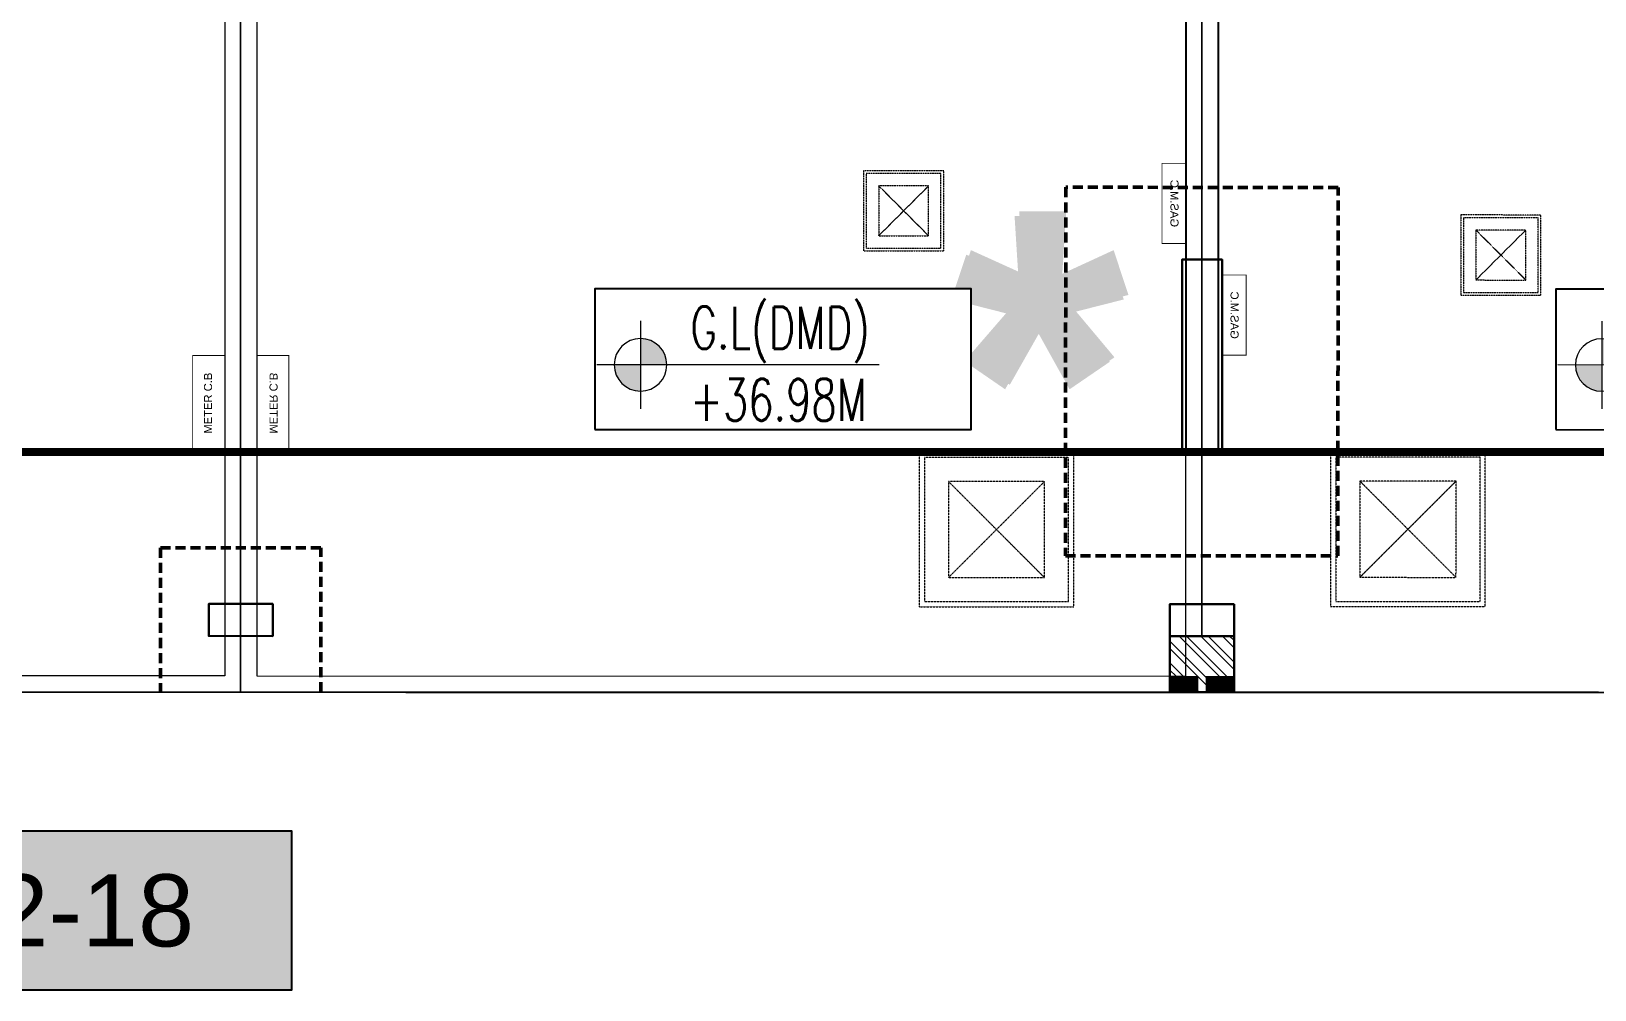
# Model space of a CAD drawing. Header units: centimetres. Extents: x -6122352 to 6876996, y -1694241 to 2592194.
# Drawn here: x 72574 to 82334, y -68018 to -62037 of the extents above; entities that cross this region are included whole.
import ezdxf
from ezdxf.enums import TextEntityAlignment as Align
from ezdxf.xclip import XClip

# ---------------------------------------------------------------- set-up
doc = ezdxf.new("R2010")
doc.units = ezdxf.units.CM
doc.header["$MEASUREMENT"] = 0
doc.header["$XCLIPFRAME"] = 2
for name, pattern in [('23585-XR-AR-END-SETTING OUT PLAN$0$HIDDEN', [0.375, 0.25, -0.125]), ('DASHED2', [0.375, 0.25, -0.125]), ('XR-AR-END-SETTING OUT PLAN$0$23261-XR-AR-SI-GF$0$HIDDEN', [0.375, 0.25, -0.125])]:
    doc.linetypes.add(name, pattern=pattern)
doc.layers.add('08-Compound Wall-4', color=7, linetype='Continuous', lineweight=25, true_color=0xff4405)
doc.layers.add('23585-XR-AR-DAMAC PLOT LIMITS$0$1-End units', color=7, linetype='Continuous', lineweight=5, true_color=0xf8991e)
for name, color, linetype in [('23585-XR-AR-BOUNDARY WALLS AND SETBACKS$0$setback', 7, 'XR-AR-END-SETTING OUT PLAN$0$23261-XR-AR-SI-GF$0$HIDDEN'), ('23585-XR-AR-END-ANNO-GF$0$XR-END-GROUND FLOOR PLAN$0$XR-MIDDLE-GROUND FLOOR PLAN$0$-LPG-CABINET', 6, 'Continuous'), ('23585-XR-AR-MID-ANNO-GF$0$945-4P-1-101-GROUND FLOOR PLAN$0$XR-MIDDLE-GROUND FLOOR PLAN$0$XR-MIDDLE-GROUND FLOOR PLAN$0$-LPG-CABINET', 6, 'Continuous'), ('@MI-MEP', 7, 'Continuous'), ('@MI-REF LAYER', 7, 'Continuous'), ('B_TH_4', 7, 'Continuous'), ('PANEL-TAGS', 7, 'Continuous'), ('XR-AR-MID-SETTING OUT FOR MASTER$0$23585-XR-AR-MID-GROUND FLOOR$0$GS-HATCH-FLOOR TILE', 251, 'Continuous'), ('XREF1$0$S-LEVELS', 2, 'Continuous'), ('XREF1$0$TYPICAL NEW PROFILE', 3, 'Continuous')]:
    doc.layers.add(name, color=color, linetype=linetype)
for name, color, linetype, lineweight in [('23585-XR-AR-DAMAC PLOT LIMITS$0$1-Mid units', 41, 'Continuous', 5), ('23585-XR-AR-END-ANNO-GF$0$XR-END-GROUND FLOOR PLAN$0$XR-MIDDLE-GROUND FLOOR PLAN$0$S-ANNO-TXT', 3, 'Continuous', 25), ('23585-XR-AR-END-SETTING OUT PLAN$0$A-FLOR-UNDR', 8, '23585-XR-AR-END-SETTING OUT PLAN$0$HIDDEN', 5), ('23585-XR-AR-MID-ANNO-GF$0$945-4P-1-101-GROUND FLOOR PLAN$0$XR-MIDDLE-GROUND FLOOR PLAN$0$XR-MIDDLE-GROUND FLOOR PLAN$0$-DR-RW', 6, 'Continuous', 5), ('23585-XR-AR-MID-ANNO-GF$0$945-4P-1-101-GROUND FLOOR PLAN$0$XR-MIDDLE-GROUND FLOOR PLAN$0$XR-MIDDLE-GROUND FLOOR PLAN$0$S-ANNO-TXT', 3, 'Continuous', 25), ('@ Foundations', 4, 'DASHED2', 50), ('A-ANNO-TEXT', 3, 'Continuous', 25), ('A-FLOR-XREF', 7, 'Continuous', 9), ('A-WALL', 7, 'Continuous', 30), ('A-WALL-PATT', 8, 'Continuous', 5), ('XR-AR-END-SETTING OUT PLAN$0$23585-XR-AR-END-GROUND FLOOR$0$S-COLS', 51, 'Continuous', 40), ('XR-AR-END-SETTING OUT PLAN$0$23585-XR-AR-END-GROUND FLOOR$0$S-COLS-PATT', 8, 'Continuous', 5), ('XR-AR-MID-SETTING OUT FOR MASTER$0$23585-XR-AR-MID-GROUND FLOOR$0$A-FLOR-PATT', 8, 'Continuous', 5), ('XR-AR-MID-SETTING OUT FOR MASTER$0$23585-XR-AR-MID-GROUND FLOOR$0$S-COLS', 51, 'Continuous', 40), ('XR-END-GROUND FLOOR PLAN$0$XR-END-GROUND FLOOR PLAN$0$A-FLOR-PATT_EXT', 8, 'Continuous', 5), ('XR-END-GROUND FLOOR PLAN$0$XR-MIDDLE TYPE 2-GROUND FLOOR PLAN$0$XR-MIDDLE-GROUND FLOOR PLAN$0$-DR-RW', 6, 'Continuous', 5), ('XR-END-GROUND FLOOR PLAN$0$XR-MIDDLE TYPE 2-GROUND FLOOR PLAN$0$XR-MIDDLE-GROUND FLOOR PLAN$0$S-ANNO-TXT', 3, 'Continuous', 25), ('XREF1$0$36-TAGLVL', 23, 'Continuous', 9)]:
    doc.layers.add(name, color=color, linetype=linetype, lineweight=lineweight)
doc.styles.add('23585-XR-AR-END-ANNO-GF$0$SDC-TEXT', font='arial.ttf')
doc.styles.add('23585-XR-AR-MALDIVE-1$0$Arial', font='arialbd.ttf')
doc.styles.add('23585-XR-AR-MID-ANNO-GF$0$SDC-TEXT', font='arial.ttf')
doc.styles.add('Arial', font='arialbd.ttf')
doc.styles.add('PANELTAG_STYLE', font='arial.ttf')
doc.styles.add('XR-END-GROUND FLOOR PLAN$0$XR-MIDDLE TYPE 2-GROUND FLOOR PLAN$0$XR-MIDDLE-GROUND FLOOR PLAN$0$Arial_1', font='arial.ttf', dxfattribs={"height": 0.002951})
doc.styles.add('XREF1$0$DLT_TEXT', font='romans.shx', dxfattribs={"width": 0.7})

# ---------------------------------------------------------------- blocks, each defined once
blk = doc.blocks.new('23585-XR-AR-BOUNDARY WALLS AND SETBACKS')
at = {"layer": '23585-XR-AR-BOUNDARY WALLS AND SETBACKS$0$setback', "ltscale": 40, "const_width": 0.05}
blk.add_lwpolyline([(496497.4942, 2768916.6152), (496483.1169, 2768929.7889), (496478.9622, 2768925.2546), (496474.9088, 2768920.8308), (496470.8554, 2768916.407), (496466.802, 2768911.9832), (496462.7486, 2768907.5596), (496458.5938, 2768903.0252), (496472.9711, 2768889.8515), (496477.1258, 2768894.3859), (496481.1792, 2768898.8096), (496485.2326, 2768903.2333), (496489.2862, 2768907.6571), (496493.3396, 2768912.0808), (496497.4942, 2768916.6152)], dxfattribs=at)
blk = doc.blocks.new('A$C9d9485f6')
at = {"layer": 'A-ANNO-TEXT', "rotation": 312.4881850805905}
blk.add_blockref('23585-XR-AR-BOUNDARY WALLS AND SETBACKS', (-2377088.5348, -1504219.2521), dxfattribs=at)
blk = doc.blocks.new('23585-XR-AR-DAMAC PLOT LIMITS')
at = {"layer": '23585-XR-AR-DAMAC PLOT LIMITS$0$1-End units', "color": 251, "true_color": 0x636466}
blk.add_lwpolyline([(496476.7503, 2768927.2813), (496482.9317, 2768934.0275), (496500.6269, 2768917.8137), (496494.4455, 2768911.0675)], close=True, dxfattribs=at)
at = {"layer": '23585-XR-AR-DAMAC PLOT LIMITS$0$1-Mid units', "color": 251, "true_color": 0x636466}
for points in [[(496472.6969, 2768922.8575), (496476.7503, 2768927.2813), (496494.4455, 2768911.0675), (496490.3921, 2768906.6437)], [(496468.6435, 2768918.4337), (496472.6969, 2768922.8575), (496490.3921, 2768906.6437), (496486.3385, 2768902.2199)]]:
    blk.add_lwpolyline(points, close=True, dxfattribs=at)
blk = doc.blocks.new('A$Cf093b529')
at = {"layer": 'A-ANNO-TEXT'}
blk.add_blockref('23585-XR-AR-DAMAC PLOT LIMITS', (-495391.9901, -2768603.4419), dxfattribs=at)
blk = doc.blocks.new('XR-AR-END-SETTING OUT PLAN$0$23585-XR-AR-END-GROUND FLOOR$0$A$C75a8815d')
at = {"layer": 'XR-AR-END-SETTING OUT PLAN$0$23585-XR-AR-END-GROUND FLOOR$0$S-COLS', "color": 252, "lineweight": 30}
for points in [[(6025, -4000), (6025, -2800), (6275, -2800), (6275, -4000)], [(5949.9, -4950), (6349.9, -4950), (6349.9, -5150), (5949.9, -5150)]]:
    blk.add_lwpolyline(points, close=True, dxfattribs=at)
blk = doc.blocks.new('23585-XR-AR-END-SETTING OUT PLAN$0$MH-800')
at = {"ltscale": 5}
for p, q in [((-294.3, -650.7), (305.7, -50.7)), ((-294.3, -50.7), (305.7, -650.7))]:
    blk.add_line(p, q, dxfattribs=at)
for points in [[(-476.9, 131.9), (-476.9, -833.4), (488.3, -833.4), (488.3, 131.9)], [(-444.3, 99.3), (-444.3, -800.7), (455.7, -800.7), (455.7, 99.3)], [(-294.3, -50.7), (-294.3, -650.7), (305.7, -650.7), (305.7, -50.7)]]:
    blk.add_lwpolyline(points, close=True, dxfattribs=at)
blk = doc.blocks.new('A$Cb2291f53')
blk.add_wipeout([(-200, 0.5), (200, 0.5), (200, 350.2), (-200, 350.2)])
at = {"layer": 'A-WALL-PATT'}
h = blk.add_hatch(dxfattribs=at)
h.set_pattern_fill('ANSI32', color=252, scale=10)
h.set_pattern_definition([(45, (-9150, -4e-08), (-67.3519, 67.3519), []), (45, (-9105.1, -4e-08), (-67.3519, 67.3519), [])])
h.paths.add_polyline_path([(-200, 350.2), (-200, 100), (-25.1, 100), (-25.1, 0), (25, 0.5), (25, 100.5), (200, 100.5), (200, 350.2)])
at = {"layer": 'A-WALL'}
blk.add_lwpolyline([(-200, 0.5), (200, 0.5), (200, 350.2), (-200, 350.2)], close=True, dxfattribs=at)
at = {"layer": 'XR-END-GROUND FLOOR PLAN$0$XR-END-GROUND FLOOR PLAN$0$A-FLOR-PATT_EXT'}
blk.add_line((100, 0), (-100, 0), dxfattribs=at)
at = {"layer": 'XR-END-GROUND FLOOR PLAN$0$XR-MIDDLE TYPE 2-GROUND FLOOR PLAN$0$XR-MIDDLE-GROUND FLOOR PLAN$0$-DR-RW', "ltscale": 100, "const_width": 5}
for points in [[(-200, 0), (-200, 100), (-25.1, 100), (-25.1, 0)], [(25, 0), (25, 100), (199.9, 100), (199.9, 0)]]:
    blk.add_lwpolyline(points, close=True, dxfattribs=at)
at = {"layer": 'XR-END-GROUND FLOOR PLAN$0$XR-MIDDLE TYPE 2-GROUND FLOOR PLAN$0$XR-MIDDLE-GROUND FLOOR PLAN$0$S-ANNO-TXT', "style": 'XR-END-GROUND FLOOR PLAN$0$XR-MIDDLE TYPE 2-GROUND FLOOR PLAN$0$XR-MIDDLE-GROUND FLOOR PLAN$0$Arial_1', "width": 0.8}
for p in [(-112.1, 52), (112.9, 52)]:
    blk.add_text('W.M', height=75, dxfattribs=at).set_placement(p, align=Align.MIDDLE)
blk = doc.blocks.new('XR-AR-END-SETTING OUT PLAN')
at = {"layer": '08-Compound Wall-4', "ltscale": 100}
blk.add_lwpolyline([(9050.1, 5500), (9050.1, 1500), (9250.1, 1500), (9250.1, 5500)], dxfattribs=at)
at = {"layer": '23585-XR-AR-END-ANNO-GF$0$XR-END-GROUND FLOOR PLAN$0$XR-MIDDLE-GROUND FLOOR PLAN$0$-LPG-CABINET', "ltscale": 100, "const_width": 5}
blk.add_lwpolyline([(9025, 2603.3), (9025, 2103.3), (8875, 2103.3), (8875, 2603.3)], close=True, dxfattribs=at)
at = {"layer": '23585-XR-AR-END-SETTING OUT PLAN$0$A-FLOR-UNDR', "color": 8, "ltscale": 100, "xscale": -0.5182770836547854, "yscale": 0.5182770836547854, "zscale": 0.5182770836547854, "rotation": 270.0000009865863}
blk.add_blockref('23585-XR-AR-END-SETTING OUT PLAN$0$MH-800', (7466.7, 2725.3, 0), dxfattribs=at)
at = {"layer": '23585-XR-AR-END-SETTING OUT PLAN$0$A-FLOR-UNDR', "color": 8, "ltscale": 100, "xscale": -1, "rotation": 270.0000009865863}
blk.add_blockref('23585-XR-AR-END-SETTING OUT PLAN$0$MH-800', (8215.4, 1011.7), dxfattribs=at)
at = {"layer": 'XR-AR-END-SETTING OUT PLAN$0$23585-XR-AR-END-GROUND FLOOR$0$S-COLS-PATT', "color": 8}
blk.add_blockref('XR-AR-END-SETTING OUT PLAN$0$23585-XR-AR-END-GROUND FLOOR$0$A$C75a8815d', (3000.1, 5500), dxfattribs=at)
at = {"layer": '23585-XR-AR-END-ANNO-GF$0$XR-END-GROUND FLOOR PLAN$0$XR-MIDDLE-GROUND FLOOR PLAN$0$S-ANNO-TXT', "style": '23585-XR-AR-END-ANNO-GF$0$SDC-TEXT'}
blk.add_text('GAS.M.C', height=50, rotation=90, dxfattribs=at).set_placement((8947.1, 2352.9), align=Align.MIDDLE)
at = {"layer": 'A-FLOR-XREF'}
blk.add_blockref('A$Cb2291f53', (9150.2, 0), dxfattribs=at)
blk = doc.blocks.new('END UNIT')
at = {"xscale": 0.001, "yscale": 0.001, "zscale": 0.001}
blk.add_blockref('XR-AR-END-SETTING OUT PLAN', (-9.1502, 0), dxfattribs=at)
blk = doc.blocks.new('XR-AR-MID-SETTING OUT FOR MASTER$0$23585-XR-AR-MID-GROUND FLOOR$0$945-4P-1-101-GROUND FLOOR PLAN$0$XR-MIDDLE-CAR PARK HATCH')
at = {"layer": 'XR-AR-MID-SETTING OUT FOR MASTER$0$23585-XR-AR-MID-GROUND FLOOR$0$A-FLOR-PATT'}
blk.add_lwpolyline([(9250, 100), (9250, 5500), (15050, 5502.7), (15050, 100.5)], close=True, dxfattribs=at)
blk = doc.blocks.new('XR-AR-MID-SETTING OUT FOR MASTER$0$23585-XR-AR-MID-GROUND FLOOR$0$A$C08698786')
at = {"layer": 'XR-AR-MID-SETTING OUT FOR MASTER$0$23585-XR-AR-MID-GROUND FLOOR$0$S-COLS', "color": 252, "lineweight": 30}
for points in [[(-200.1, 550), (199.9, 550), (199.9, 350), (-200.1, 350)], [(5799.9, 550), (6199.9, 550), (6199.9, 350), (5799.9, 350)]]:
    blk.add_lwpolyline(points, close=True, dxfattribs=at)
blk = doc.blocks.new('XR-AR-MID-SETTING OUT FOR MASTER')
at = {"layer": '23585-XR-AR-MID-ANNO-GF$0$945-4P-1-101-GROUND FLOOR PLAN$0$XR-MIDDLE-GROUND FLOOR PLAN$0$XR-MIDDLE-GROUND FLOOR PLAN$0$-DR-RW', "ltscale": 100, "const_width": 5}
blk.add_lwpolyline([(5900.1, 1500.5), (5700.1, 1500.5), (5700.1, 2100.5), (5900.1, 2100.5)], close=True, dxfattribs=at)
at = {"layer": '23585-XR-AR-MID-ANNO-GF$0$945-4P-1-101-GROUND FLOOR PLAN$0$XR-MIDDLE-GROUND FLOOR PLAN$0$XR-MIDDLE-GROUND FLOOR PLAN$0$-LPG-CABINET', "ltscale": 100, "const_width": 5}
blk.add_lwpolyline([(250.1, 3300.5), (250.1, 2800.5), (100.1, 2800.5), (100.1, 3300.5)], close=True, dxfattribs=at)
at = {"layer": '08-Compound Wall-4', "ltscale": 100}
blk.add_blockref('XR-AR-MID-SETTING OUT FOR MASTER$0$23585-XR-AR-MID-GROUND FLOOR$0$945-4P-1-101-GROUND FLOOR PLAN$0$XR-MIDDLE-CAR PARK HATCH', (-9150, 0.2), dxfattribs=at)
at = {"layer": '23585-XR-AR-END-SETTING OUT PLAN$0$A-FLOR-UNDR', "color": 8, "ltscale": 100, "xscale": -0.5182770836547854, "yscale": 0.5182770836547854, "zscale": 0.5182770836547854, "rotation": 270.0000009865863}
blk.add_blockref('23585-XR-AR-END-SETTING OUT PLAN$0$MH-800', (2044.6, 3001.1, 0), dxfattribs=at)
at = {"layer": '23585-XR-AR-END-SETTING OUT PLAN$0$A-FLOR-UNDR', "color": 8, "ltscale": 100, "xscale": -1, "rotation": 270.0000009865863}
blk.add_blockref('23585-XR-AR-END-SETTING OUT PLAN$0$MH-800', (1633.5, 1009.5), dxfattribs=at)
at = {"layer": 'XR-AR-MID-SETTING OUT FOR MASTER$0$23585-XR-AR-MID-GROUND FLOOR$0$GS-HATCH-FLOOR TILE', "color": 8}
blk.add_blockref('XR-AR-MID-SETTING OUT FOR MASTER$0$23585-XR-AR-MID-GROUND FLOOR$0$A$C08698786', (0, 0), dxfattribs=at)
at = {"layer": '23585-XR-AR-MID-ANNO-GF$0$945-4P-1-101-GROUND FLOOR PLAN$0$XR-MIDDLE-GROUND FLOOR PLAN$0$XR-MIDDLE-GROUND FLOOR PLAN$0$S-ANNO-TXT', "color": 3, "style": '23585-XR-AR-MID-ANNO-GF$0$SDC-TEXT'}
for s, p in [('GAS.M.C', (172.1, 3050)), ('METER C.B', (5795.5, 1802.9))]:
    blk.add_text(s, height=50, rotation=90, dxfattribs=at).set_placement(p, align=Align.MIDDLE)
blk = doc.blocks.new('MID UNIT')
at = {"xscale": 0.001, "yscale": 0.001, "zscale": 0.001}
blk.add_blockref('XR-AR-MID-SETTING OUT FOR MASTER', (0, 0), dxfattribs=at)
blk = doc.blocks.new('TH_4')
at = {"xscale": -1}
blk.add_blockref('END UNIT', (495826.3054, 2769130.5141), dxfattribs=at)
blk.add_blockref('MID UNIT', (495826.3054, 2769130.5141), dxfattribs=at)
blk.add_blockref('MID UNIT', (495814.3054, 2769130.5141))
at = {"insert": (495825.3054, 2769133.5141), "char_height": 2, "attachment_point": 2, "style": 'Arial'}
blk.add_mtext('\\pxqc;*', dxfattribs=at)
blk = doc.blocks.new('A$C780da55d')
at = {"insert": (30.622, 2.6219), "char_height": 2, "attachment_point": 2, "style": '23585-XR-AR-MALDIVE-1$0$Arial'}
blk.add_mtext('\\pxqc;*', dxfattribs=at)
at = {"layer": 'B_TH_4', "xscale": 1.000039159572381, "yscale": 1.000039159572381, "zscale": 1.000039159572381}
blk.add_blockref('TH_4', (-495814.0705, -2769239.3021), dxfattribs=at)
blk = doc.blocks.new('23585-XR-AR-MALDIVE-2$0$TH_4')
blk.add_blockref('A$C780da55d', (495794.6554, 2769130.8641))
at = {"layer": '@ Foundations', "linetype": 'DASHED2', "ltscale": 0.25}
blk.add_lwpolyline([(495825.4554, 2769131.3648), (495827.1554, 2769131.3648), (495827.1554, 2769133.6648), (495825.4554, 2769133.6648)], close=True, dxfattribs=at)
at = {"layer": '@ Foundations', "linetype": 'DASHED2', "ltscale": 0.25, "elevation": 0}
blk.add_lwpolyline([(495820.8061, 2769131.4141), (495819.8053, 2769131.4141), (495819.8049, 2769130.5141), (495820.8058, 2769130.5141)], close=True, dxfattribs=at)
blk = doc.blocks.new('A$C911a97e0')
at = {"color": 1, "true_color": 0xeb0000, "const_width": 0.01}
blk.add_lwpolyline([(33.1499, 0.0001), (27.1499, 0), (21.1498, 0.0001), (15.1499, 0.0001), (9.1499, 0.0001), (0, 0), (0, 24), (9.1499, 24.0001), (15.1498, 24), (21.1498, 24.0001), (27.1498, 24.0002), (33.1498, 24.0002), (42.2997, 24.0003), (42.2998, 0.0001)], close=True, dxfattribs=at)
blk = doc.blocks.new('XREF1$0$LVL  ATTR')
at = {"color": 7}
blk.add_wipeout([(-0.3373, 0.3835), (1.8973, 0.3835), (1.8973, -0.4505), (-0.3373, -0.4505)], dxfattribs=at)
at = {"layer": 'XREF1$0$36-TAGLVL', "extrusion": (-4.88814e-07, 1.40652e-17, 1)}
h = blk.add_hatch(color=252, dxfattribs=at)
h.paths.add_polyline_path([(-0.0654, 0.1563, 0.414214), (-0.2216, 0), (-0.0654, 0)])
h.paths.add_polyline_path([(0.0909, 0), (-0.0654, 0), (-0.0654, -0.1562, 0.414214)])
for p, q in [((-0.0654, -0.2604), (-0.0654, 0.2604)), ((1.3511, 0, 0), (-0.3253, 0, 0))]:
    blk.add_line(p, q, dxfattribs=at)
blk.add_circle((-0.0654, 0, 0), 0.1562, dxfattribs=at)
at = {"layer": 'XREF1$0$S-LEVELS', "color": 1}
blk.add_lwpolyline([(-0.3373, 0.3835), (1.8973, 0.3835), (1.8973, -0.4505), (-0.3373, -0.4505)], close=True, dxfattribs=at)
at = {"layer": 'XREF1$0$TYPICAL NEW PROFILE', "color": 3, "style": 'XREF1$0$DLT_TEXT', "width": 0.7}
for tag, p in [('+0.00M', (0.2413, 0.0671, -0.0001)), ('S.S.L', (0.2413, -0.3453, -0.0001))]:
    blk.add_attdef(tag, p, '', height=0.25, dxfattribs=at)
blk = doc.blocks.new('A$C69c43c29')
at = {"color": 1, "true_color": 0xeb0000, "const_width": 0.01}
blk.add_lwpolyline([(33.1499, 1.0608), (27.1499, 1.0607), (21.1498, 1.0608), (15.1499, 1.0608), (9.1499, 1.0608), (0, 1.0607), (0, 25.0607), (9.1499, 25.0608), (15.1498, 25.0607), (21.1498, 25.0608), (27.1498, 25.0608), (33.1498, 25.0609), (42.2997, 25.061), (42.2998, 1.0608)], close=True, dxfattribs=at)
blk = doc.blocks.new('PANELTAG')
at = {"layer": 'PANEL-TAGS', "color": 1}
blk.add_lwpolyline([(-13.5, -3.3), (13.5, -3.3), (13.5, 3.3), (-13.5, 3.3)], close=True, dxfattribs=at)
at = {"layer": 'PANEL-TAGS', "color": 40, "true_color": 0xffd700}
blk.add_solid([(-13.5, -3.3), (13.5, -3.3), (-13.5, 3.3), (13.5, 3.3)], dxfattribs=at)
at = {"layer": 'PANEL-TAGS', "color": 5, "style": 'PANELTAG_STYLE'}
blk.add_attdef('TAGNO', text='', height=3, dxfattribs=at).set_placement((0, 0), align=Align.CENTER)

msp = doc.modelspace()

# ---------------------------------------------------------------- block references
at = {"layer": '@MI-REF LAYER', "xscale": 1000, "yscale": 1000, "zscale": 1000}
msp.add_blockref('A$C9d9485f6', (-23958.95046, 48155.57226), dxfattribs=at)
at = {"layer": '@MI-REF LAYER', "xscale": 1000, "yscale": 1000, "zscale": 1000, "rotation": 312.4882903633292}
msp.add_blockref('A$Cf093b529', (-891608.73293, 539022.72011), dxfattribs=at)
at = {"layer": 'PANEL-TAGS'}
ref = msp.add_blockref('PANELTAG', (72175.91998, -67523.14505), dxfattribs=dict(at, xscale=150, yscale=150, zscale=150))
ref.add_attrib('TAGNO', 'G2-M2-18', dxfattribs={"color": 5, "height": 450, "style": 'PANELTAG_STYLE'}).set_placement((72175.91998, -67523.14505), align=Align.MIDDLE_CENTER)

# ---------------------------------------------------------------- next in the draw order: block references
at = {"layer": '@MI-REF LAYER'}
ref = msp.add_blockref('23585-XR-AR-MALDIVE-2$0$TH_4', (-496254492.29466, -2769105656.02355), dxfattribs=dict(at, xscale=999.9999999999999, yscale=999.9999999999999, zscale=999.9999999999999, rotation=359.9894874538574))
XClip(ref).set_block_clipping_path([(495835.3954337903, 2769154.4538319656), (495826.3055316808, 2769154.4139115983), (495820.3055272659, 2769154.4138409533), (495814.3055224342, 2769154.4137703096), (495808.3055176002, 2769154.4136996646), (495802.3056579737, 2769154.4137641354), (495793.2156907555, 2769154.4535599016), (495793.2157453706, 2769130.5136891315), (495835.3955797276, 2769130.5144554721)])

# ---------------------------------------------------------------- next in the draw order: block references
at = {"layer": '@MI-MEP', "color": 10, "xscale": 999.9999999999997, "yscale": 999.9999999999997, "zscale": 999.9999999999997, "rotation": 359.9903412287869}
msp.add_blockref('A$C911a97e0', (46731.49211, -66156.35294), dxfattribs=at)

# ---------------------------------------------------------------- next in the draw order: block references
at = {"layer": '@MI-REF LAYER', "color": 7}
ref = msp.add_blockref('XREF1$0$LVL  ATTR', (76446.1325, -64118.87788, 0), dxfattribs=dict(at, xscale=-1051.480567989675, yscale=1051.480567989676, zscale=1051.480567989675, rotation=179.9900720309284))
ref.add_attrib('S.S.L', 'G.L(DMD)', (76689.19619, -64018.74836, -0.15112), dxfattribs={"layer": 'XREF1$0$TYPICAL NEW PROFILE', "color": 3, "height": 262.870142, "rotation": 359.990075322, "style": 'XREF1$0$DLT_TEXT', "width": 0.7})
ref.add_attrib('+0.00M', '+36.98M ', (76686.89282, -64468.08296, -0.15112), dxfattribs={"layer": 'XREF1$0$TYPICAL NEW PROFILE', "color": 3, "height": 262.870142, "rotation": 359.990075322, "style": 'XREF1$0$DLT_TEXT', "width": 0.7})
ref = msp.add_blockref('XREF1$0$LVL  ATTR', (82446.13431, -64119.90811, 0), dxfattribs=dict(at, xscale=-1051.480567989675, yscale=1051.480567989676, zscale=1051.480567989675, rotation=179.9900720309284))
ref.add_attrib('S.S.L', 'G.L(DMD)', (82689.198, -64019.77859, -0.15112), dxfattribs={"layer": 'XREF1$0$TYPICAL NEW PROFILE', "color": 3, "height": 262.870142, "rotation": 359.990075322, "style": 'XREF1$0$DLT_TEXT', "width": 0.7})
ref.add_attrib('+0.00M', '+36.97M ', (82686.89464, -64469.11319, -0.15112), dxfattribs={"layer": 'XREF1$0$TYPICAL NEW PROFILE', "color": 3, "height": 262.870142, "rotation": 359.990075322, "style": 'XREF1$0$DLT_TEXT', "width": 0.7})

# ---------------------------------------------------------------- next in the draw order: block references
at = {"layer": '@MI-REF LAYER', "color": 10, "xscale": 1000, "yscale": 1000, "zscale": 1000, "rotation": 359.9894874542466}
msp.add_blockref('A$C69c43c29', (46730.93987, -67217.04249), dxfattribs=at)

doc.saveas('drawing.dxf')
